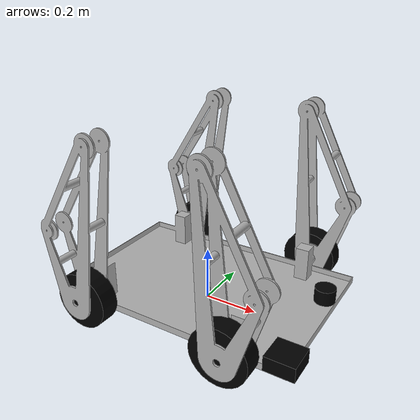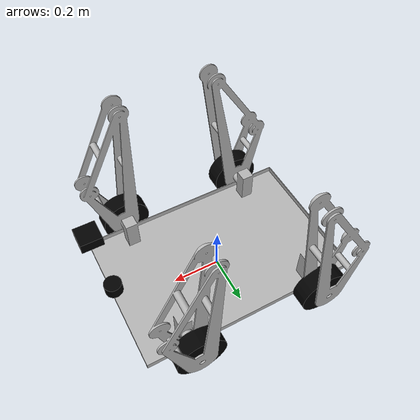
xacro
<?xml version="1.0"?>
<robot xmlns:xacro="http://www.ros.org/wiki/xacro" name="ibex">

    <!-- Argument to determine if we're in simulation -->
    <xacro:arg name="sim_mode" default="true" />
    <xacro:property name="sim_mode" value="$(arg sim_mode)" />

    <!-- Core robot description -->
    <xacro:include filename="ibex_core.urdf.xacro" />

    <!-- If sim_mode is true -->
    <xacro:if value="${sim_mode}">
        <xacro:include filename="ibex_gazebo.urdf.xacro" />
        <xacro:include filename="ibex_sim_ros2_control.urdf.xacro" />
    </xacro:if>

    <!-- If sim_mode is false -->
    <xacro:unless value="${sim_mode}">
        <xacro:include filename="ibex_hardware_ros2_control.urdf.xacro" />
    </xacro:unless>

</robot>

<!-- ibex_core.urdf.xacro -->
<robot xmlns:xacro="http://www.ros.org/wiki/xacro" name="ibex_core">

    <!-- MATERIALS                                 -->

    <material name="black">
        <color rgba="0.0 0.0 0.0 1.0" />
    </material>

    <material name="silver">
        <color rgba="0.700 0.700 0.700 1.000"/>
    </material>

    <!-- PROPERTIES AND PARAMETERS                 -->

    <!-- Mesh File Paths -->
    <xacro:property name="base_file_path"           value="package://robot_description/meshes/" />
    <xacro:property name="mesh_base_link"           value="${base_file_path}base_link.stl" />
    <xacro:property name="mesh_front_left_wheel"    value="${base_file_path}wheel_front_left.stl" />
    <xacro:property name="mesh_front_right_wheel"   value="${base_file_path}wheel_front_right.stl" />
    <xacro:property name="mesh_rear_left_wheel"     value="${base_file_path}wheel_rear_left.stl" />
    <xacro:property name="mesh_rear_right_wheel"    value="${base_file_path}wheel_rear_right.stl" />
    <xacro:property name="mesh_front_left_flipper"  value="${base_file_path}flipper_front_left.stl" />
    <xacro:property name="mesh_front_right_flipper" value="${base_file_path}flipper_front_right.stl" />
    <xacro:property name="mesh_rear_left_flipper"   value="${base_file_path}flipper_front_left.stl" />
    <xacro:property name="mesh_rear_right_flipper"  value="${base_file_path}flipper_rear_right.stl" />
    <xacro:property name="mesh_scale"               value="0.001 0.001 0.001" />
    <xacro:property name="mesh_rpy"                 value="0 0 -1.57079"/>

    <!-- Chassis Properties -->
    <xacro:property name="chassis_mass"             value="5.0" />
    <xacro:property name="chassis_length"           value="0.4096"/>  <!-- 2 ft -->
    <xacro:property name="chassis_width"            value="0.9144"/>  <!-- 2 ft -->
    <xacro:property name="chassis_height"           value="0.0762"/>  <!-- 6 in -->

    <xacro:property name="chassis_ixx" value="${(chassis_mass / 12.0) * (chassis_height*chassis_height + chassis_width*chassis_width)}"/>
    <xacro:property name="chassis_iyy" value="${(chassis_mass / 12.0) * (chassis_length*chassis_length + chassis_height*chassis_height)}"/>
    <xacro:property name="chassis_izz" value="${(chassis_mass / 12.0) * (chassis_length*chassis_length + chassis_width*chassis_width)}"/>

    <!-- Wheel Properties -->
    <xacro:property name="wheel_mass"               value="0.5" />
    <xacro:property name="wheel_radius"             value="0.102" />
    <xacro:property name="wheel_thickness"          value="0.069" />

    <xacro:property name="wheel_ixx" value="${(wheel_mass/12.0) * (3*wheel_radius*wheel_radius + wheel_thickness*wheel_thickness)}"/>
    <xacro:property name="wheel_iyy" value="${(wheel_mass/2.0)  * (wheel_radius*wheel_radius)}"/>
    <xacro:property name="wheel_izz" value="${wheel_ixx}"/>

    <xacro:property name="wheel_offset_x"           value="0.2708"/>
    <xacro:property name="wheel_offset_y"           value="${0.2794 + wheel_thickness}"/>
    <xacro:property name="wheel_offset_z"           value="0.0516"/>

    <!-- MACROS                                    -->

    <!-- Wheel Macro: Creates a continuous joint wheel -->
    <xacro:macro name="wheel_macro" params="name_prefix x_offset y_offset z_offset">
        <link name="${name_prefix}_wheel_link">
            <inertial>
                <mass value="${wheel_mass}" />
                <origin xyz="0 0 0" rpy="0 0 0" />
                <inertia ixx="${wheel_ixx}" ixy="0.0" ixz="0.0"
                         iyy="${wheel_iyy}" iyz="0.0"
                         izz="${wheel_izz}" />
            </inertial>

            <visual>
                <origin xyz="0 0 0" rpy="${pi / 2.0} 0 0" />
                <geometry>
                    <cylinder radius="${wheel_radius}" length="${wheel_thickness}" />
                </geometry>
                <material name="black" />
            </visual>

            <collision>
                <origin xyz="0 0 0" rpy="${pi / 2.0} 0 0" />
                <geometry>
                    <cylinder radius="${wheel_radius}" length="${wheel_thickness}" />
                </geometry>
            </collision>
        </link>

        <joint name="${name_prefix}_wheel_joint" type="continuous">
            <parent link="base_link" />
            <child link="${name_prefix}_wheel_link" />
            <origin xyz="${x_offset} ${y_offset} ${z_offset}" rpy="0 0 0" />
            <axis xyz="0 1 0" />
        </joint>
    </xacro:macro>

    <!-- Flipper Macro: Creates a fixed joint flipper -->
    <xacro:macro name="flipper_macro" params="name mesh_file
                                               origin_xyz origin_rpy
                                               inertial_origin_xyz inertial_mass
                                               inertial_ixx inertial_iyy inertial_izz
                                               inertial_ixy inertial_iyz inertial_ixz
                                               joint_origin_xyz joint_origin_rpy">
        <link name="${name}">
            <inertial>
                <origin xyz="${inertial_origin_xyz}" rpy="0 0 0"/>
                <mass value="${inertial_mass}"/>
                <inertia ixx="${inertial_ixx}" iyy="${inertial_iyy}" izz="${inertial_izz}"
                         ixy="${inertial_ixy}" iyz="${inertial_iyz}" ixz="${inertial_ixz}"/>
            </inertial>

            <visual>
                <origin xyz="${origin_xyz}" rpy="${origin_rpy}"/>
                <geometry>
                    <mesh filename="${mesh_file}" scale="${mesh_scale}"/>
                </geometry>
                <material name="silver"/>
            </visual>
        </link>

        <joint name="${name}_flipper_joint" type="fixed">
            <parent link="base_link"/>
            <child link="${name}"/>
            <origin xyz="${joint_origin_xyz}" rpy="${joint_origin_rpy}"/>
        </joint>
    </xacro:macro>

    <!-- BASE FOOTPRINT AND BASE LINK              -->

    <link name="base_footprint" />

    <link name="base_link">
        <inertial>
            <origin xyz="-2.1660968987257366e-16 -1.7328775189805893e-16 0.028711464160038225" rpy="0 0 0"/>
            <mass value="${chassis_mass}"/>
            <inertia ixx="${chassis_ixx}" iyy="${chassis_iyy}" izz="${chassis_izz}"
                     ixy="0" iyz="0" ixz="0"/>
        </inertial>

        <visual>
            <origin xyz="0 0 0" rpy="${mesh_rpy}"/>
            <geometry>
                <mesh filename="${mesh_base_link}" scale="${mesh_scale}"/>
            </geometry>
            <material name="silver"/>
        </visual>

        <collision>
            <origin xyz="0 0 ${chassis_height / 2.0}" rpy="${mesh_rpy}"/>
            <geometry>
                <box size="${chassis_length} ${chassis_width} ${chassis_height}"/>
            </geometry>
        </collision>
    </link>

    <joint name="base_joint" type="fixed">
        <parent link="base_footprint" />
        <child link="base_link" />
        <origin xyz="0 0 0.0484" rpy="0 0 0"/>
    </joint>

    <!-- SENSORS                                   -->

    <!-- LiDAR Link and Joint -->
    <link name="laser_link">
        <inertial>
            <origin xyz="-0.011945780406062 -0.000381929217680526 -0.0170649378129477" rpy="0 0 0" />
            <mass value="0.073084435549317" />
            <inertia ixx="1.96074931730795E-05" ixy="-3.62091076640009E-07" ixz="4.28230084046735E-07"
                     iyy="2.40983835136327E-05" iyz="1.50180909250652E-08"
                     izz="4.14184164228595E-05" />
        </inertial>

        <visual>
            <origin xyz="0 0 0" rpy="0 0 0" />
            <geometry>
                <cylinder radius="0.035" length="0.05"/>
            </geometry>
            <material name="black"/>
        </visual>

        <collision>
            <origin xyz="0 0 0" rpy="0 0 0" />
            <geometry>
                <cylinder radius="0.035" length="0.05"/>
            </geometry>
        </collision>
    </link>

    <joint name="laser_joint" type="fixed">
        <parent link="base_link" />
        <child link="laser_link" />
        <origin xyz="0.45 0 0.12" rpy="0 0 0" />
    </joint>

    <!-- IMU Link and Joint -->
    <link name="imu_link">
        <inertial>
            <origin xyz="-0.00552433659106688 0.000168210391520346 0.000514000497342681" rpy="0 0 0" />
            <mass value="0.000528415362211671" />
            <inertia ixx="1.46176048428261E-08" ixy="1.40015117949421E-10" ixz="-1.99633872937403E-12"
                     iyy="8.59662482954888E-09" iyz="7.52375112767959E-12"
                     izz="2.30279421279312E-08" />
        </inertial>

        <visual>
            <origin xyz="0 0 0" rpy="0 0 0" />
            <geometry>
                <box size="0.1 0.1 0.05"/>
            </geometry>
            <material name="black" />
        </visual>

        <collision>
            <origin xyz="0 0 0" rpy="0 0 0" />
            <geometry>
                <box size="0.1 0.1 0.05"/>
            </geometry>
        </collision>
    </link>

    <joint name="imu_joint" type="fixed">
        <parent link="base_link" />
        <child link="imu_link" />
        <origin xyz="0.45 -0.30 0.07" rpy="0 0 0" />
    </joint>

    <!-- WHEELS                                    -->

    <xacro:wheel_macro name_prefix="front_left"
                       x_offset="${wheel_offset_x}"
                       y_offset="${wheel_offset_y}"
                       z_offset="${wheel_offset_z}" />

    <xacro:wheel_macro name_prefix="front_right"
                       x_offset="${wheel_offset_x}"
                       y_offset="${-wheel_offset_y}"
                       z_offset="${wheel_offset_z}" />

    <xacro:wheel_macro name_prefix="rear_left"
                       x_offset="${-wheel_offset_x}"
                       y_offset="${wheel_offset_y}"
                       z_offset="${wheel_offset_z}" />

    <xacro:wheel_macro name_prefix="rear_right"
                       x_offset="${-wheel_offset_x}"
                       y_offset="${-wheel_offset_y}"
                       z_offset="${wheel_offset_z}" />

    <!-- FLIPPERS                                  -->

    <!-- Front Left Flipper -->
    <xacro:flipper_macro
        name="front_left_flipper"
        mesh_file="${mesh_front_left_flipper}"
        origin_xyz="-0.3108 -0.2794 -0.0516"
        origin_rpy="0 0 -1.57079"
        inertial_origin_xyz="0.044450000334023076 0.005646153366949069 0.249739430595357"
        inertial_mass="0.01"
        inertial_ixx="0.281827"
        inertial_iyy="0.262219"
        inertial_izz="0.040985"
        inertial_ixy="-0.0"
        inertial_iyz="0.025816"
        inertial_ixz="-0.0"
        joint_origin_xyz="0.3108 0.2794 0.0516"
        joint_origin_rpy="0 0 0" />

    <!-- Front Right Flipper -->
    <xacro:flipper_macro
        name="front_right_flipper"
        mesh_file="${mesh_front_right_flipper}"
        origin_xyz="-0.3108 0.2794 -0.0516"
        origin_rpy="0 0 -1.57079"
        inertial_origin_xyz="0.044450000334053885 0.01614155751815055 0.24928119135390578"
        inertial_mass="0.01"
        inertial_ixx="0.281827"
        inertial_iyy="0.256055"
        inertial_izz="0.047149"
        inertial_ixy="0.0"
        inertial_iyz="-0.044632"
        inertial_ixz="-0.0"
        joint_origin_xyz="0.3108 -0.2794 0.0516"
        joint_origin_rpy="0 0 0" />

    <!-- Rear Left Flipper -->
    <xacro:flipper_macro
        name="rear_left_flipper"
        mesh_file="${mesh_rear_left_flipper}"
        origin_xyz="0.3108 0.4294 -0.0516"
        origin_rpy="0 0 -1.57079"
        inertial_origin_xyz="-0.044450000334023076 0.01614155751815055 0.24928119135390578"
        inertial_mass="0.01"
        inertial_ixx="0.281827"
        inertial_iyy="0.100275"
        inertial_izz="0.202929"
        inertial_ixy="0.0"
        inertial_iyz="-0.101331"
        inertial_ixz="0.0"
        joint_origin_xyz="-0.3108 0.2794 0.0516"
        joint_origin_rpy="0 0 0" />

    <!-- Rear Right Flipper -->
    <xacro:flipper_macro
        name="rear_right_flipper"
        mesh_file="${mesh_rear_right_flipper}"
        origin_xyz="0.3108 0.2794 -0.0516"
        origin_rpy="0 0 -1.57079"
        inertial_origin_xyz="-0.044450000334023076 0.016141557518147776 0.24928119135391122"
        inertial_mass="0.01"
        inertial_ixx="0.281827"
        inertial_iyy="0.256055"
        inertial_izz="0.047149"
        inertial_ixy="-0.0"
        inertial_iyz="-0.044632"
        inertial_ixz="0.0"
        joint_origin_xyz="-0.3108 -0.2794 0.0516"
        joint_origin_rpy="0 0 0" />

</robot>
